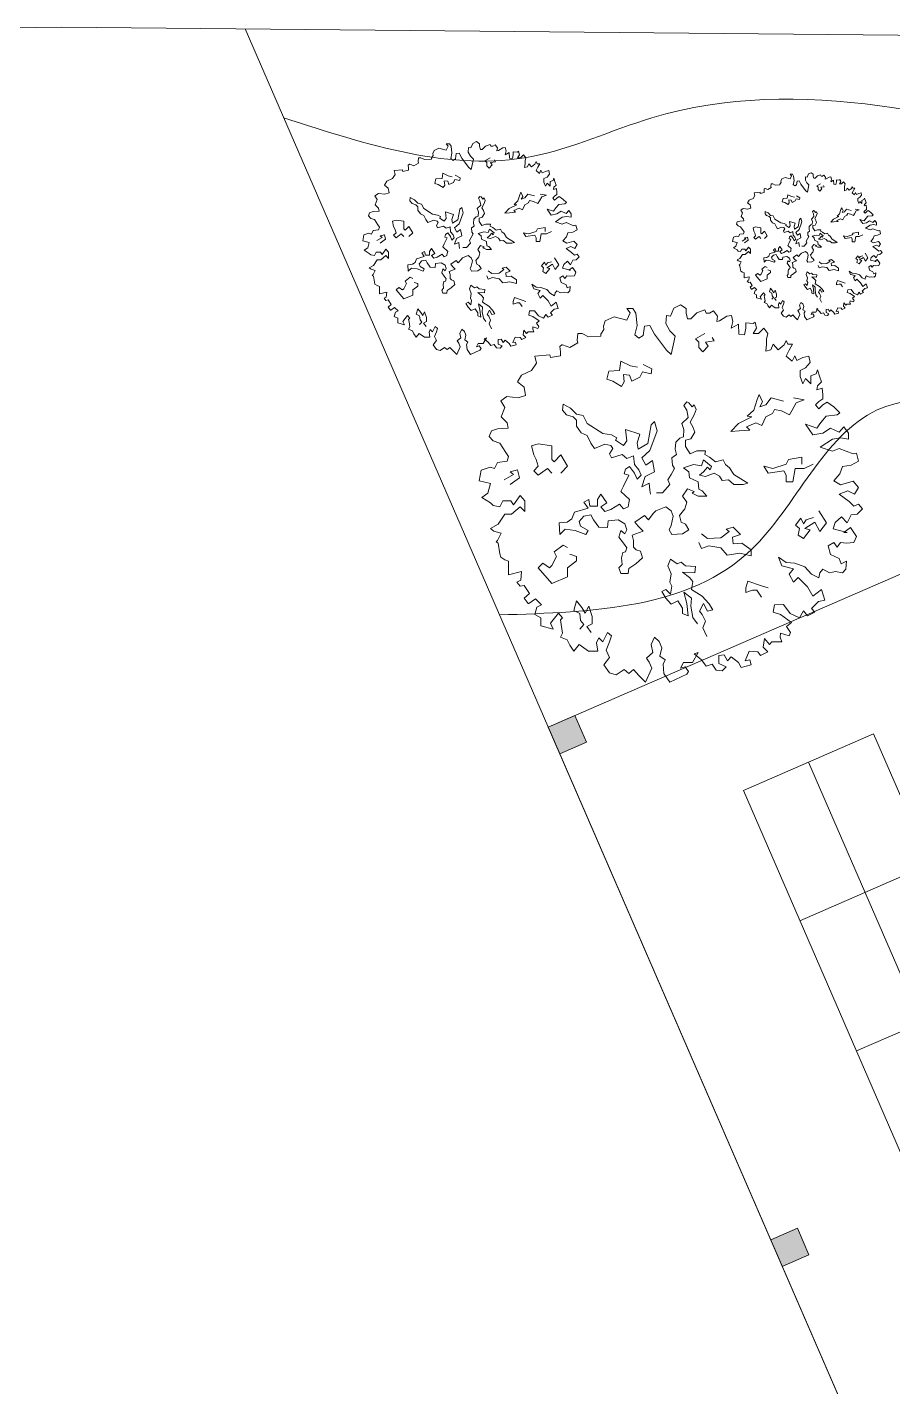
# Model space of a CAD drawing. Header units: metres. Extents: x -48 to 2360, y -1392 to 453.
# Drawn here: x 1244.17 to 1259.06, y -79.57 to -56.2 of the extents above; entities that cross this region are included whole.
import ezdxf

# ---------------------------------------------------------------- set-up
doc = ezdxf.new("R2010")
doc.units = ezdxf.units.M
doc.layers.add('TECHOS', color=220, linetype='Continuous', lineweight=18)
doc.layers.add('trazo', color=7, linetype='Continuous', lineweight=18)
doc.layers.add('Vegetación-h', color=7, linetype='Continuous', lineweight=5, true_color=0x5f7f00, transparency=0.5)

# ---------------------------------------------------------------- blocks, each defined once
blk = doc.blocks.new('arb29')
at = {"layer": 'Vegetación-h', "linetype": 'Continuous'}
for points in [[(1.833, -0.001), (1.929, -0.073), (1.976, -0.118), (2.022, -0.099), (2.061, -0.145), (2.008, -0.196), (1.95, -0.203), (1.91, -0.281), (1.857, -0.222), (1.793, -0.275), (1.774, -0.339), (1.91, -0.373), (1.878, -0.373), (1.942, -0.326), (2.001, -0.411), (1.976, -0.47), (1.905, -0.477), (1.846, -0.47), (1.812, -0.517), (1.78, -0.47), (1.727, -0.504), (1.748, -0.587), (1.833, -0.626), (1.852, -0.679), (1.905, -0.653), (1.897, -0.73), (1.865, -0.764), (1.799, -0.751), (1.74, -0.764), (1.676, -0.73), (1.644, -0.764), (1.636, -0.815), (1.565, -0.778), (1.5, -0.706), (1.402, -0.672), (1.317, -0.666), (1.245, -0.613), (1.277, -0.698), (1.389, -0.725), (1.349, -0.778), (1.389, -0.855), (1.434, -0.81), (1.525, -0.9), (1.578, -0.991), (1.663, -0.927), (1.695, -1.031), (1.631, -1.044), (1.565, -1.11), (1.597, -1.148), (1.525, -1.182), (1.487, -1.135), (1.447, -1.201), (1.357, -1.161), (1.291, -1.071), (1.206, -1.076), (1.192, -1.148), (1.264, -1.169), (1.37, -1.246), (1.323, -1.286), (1.362, -1.345), (1.349, -1.377), (1.264, -1.35), (1.259, -1.39), (1.277, -1.435), (1.232, -1.435), (1.179, -1.435), (1.155, -1.462), (1.109, -1.403), (1.096, -1.488), (1.141, -1.533), (1.07, -1.566), (1.043, -1.533), (0.958, -1.526), (0.919, -1.619), (0.966, -1.611), (0.977, -1.658), (0.881, -1.683), (0.854, -1.637), (0.783, -1.579), (0.75, -1.619), (0.716, -1.56), (0.665, -1.566), (0.665, -1.645), (0.737, -1.677), (0.698, -1.717), (0.639, -1.709), (0.599, -1.651), (0.541, -1.67), (0.495, -1.611), (0.424, -1.552), (0.463, -1.539), (0.41, -1.637), (0.32, -1.637), (0.293, -1.69), (0.339, -1.677), (0.371, -1.722), (0.352, -1.749), (0.189, -1.826), (0.131, -1.741), (0.123, -1.651), (0.144, -1.611), (0.091, -1.573), (0.11, -1.494), (0.085, -1.43), (0.038, -1.39), (0.006, -1.462), (0.025, -1.539), (-0.039, -1.592), (-0.013, -1.632), (0.014, -1.69), (-0.047, -1.826), (-0.111, -1.762), (-0.164, -1.704), (-0.209, -1.741), (-0.255, -1.704), (-0.332, -1.755), (-0.398, -1.736), (-0.451, -1.658), (-0.398, -1.586), (-0.43, -1.515), (-0.398, -1.435), (-0.379, -1.377), (-0.417, -1.345), (-0.462, -1.435), (-0.502, -1.396), (-0.523, -1.443), (-0.51, -1.526), (-0.6, -1.526), (-0.691, -1.462), (-0.744, -1.526), (-0.783, -1.467), (-0.808, -1.416), (-0.874, -1.39), (-0.855, -1.35), (-0.867, -1.265), (-0.874, -1.22), (-0.855, -1.201), (-0.893, -1.156), (-0.972, -1.254), (-0.946, -1.312), (-1.063, -1.278), (-1.063, -1.201), (-1.122, -1.169), (-1.103, -1.097), (-1.057, -1.076), (-1.116, -1.018), (-1.18, -1.063), (-1.188, -1.063), (-1.225, -1.012), (-1.174, -0.967), (-1.225, -0.887), (-1.265, -0.895), (-1.297, -0.855), (-1.259, -0.836), (-1.252, -0.751), (-1.377, -0.783), (-1.377, -0.719), (-1.377, -0.653), (-1.414, -0.64), (-1.454, -0.613), (-1.462, -0.581), (-1.48, -0.477), (-1.499, -0.464), (-1.486, -0.451), (-1.448, -0.379), (-1.52, -0.36), (-1.552, -0.334), (-1.48, -0.294), (-1.414, -0.196), (-1.35, -0.196), (-1.265, -0.124), (-1.22, -0.171), (-1.22, -0.065), (-1.265, -0.014), (-1.331, -0.105), (-1.356, -0.065), (-1.435, -0.065), (-1.462, -0.124), (-1.526, -0.112), (-1.552, -0.086), (-1.637, -0.033), (-1.579, 0.007), (-1.552, 0.103), (-1.664, 0.129), (-1.643, 0.233), (-1.558, 0.26), (-1.513, 0.247), (-1.486, 0.305), (-1.39, 0.318), (-1.377, 0.364), (-1.403, 0.403), (-1.462, 0.494), (-1.526, 0.515), (-1.565, 0.56), (-1.545, 0.613), (-1.486, 0.632), (-1.382, 0.638), (-1.39, 0.691), (-1.448, 0.749), (-1.414, 0.84), (-1.454, 0.906), (-1.395, 0.946), (-1.284, 0.933), (-1.212, 0.957), (-1.225, 1.037), (-1.292, 1.088), (-1.252, 1.154), (-1.154, 1.199), (-1.108, 1.271), (-1.122, 1.337), (-0.978, 1.35), (-0.972, 1.324), (-0.874, 1.343), (-0.874, 1.382), (-0.88, 1.433), (-0.861, 1.447), (-0.855, 1.447), (-0.783, 1.422), (-0.704, 1.467), (-0.712, 1.492), (-0.704, 1.558), (-0.664, 1.558), (-0.6, 1.526), (-0.483, 1.532), (-0.483, 1.552), (-0.451, 1.598), (-0.457, 1.63), (-0.438, 1.683), (-0.353, 1.721), (-0.228, 1.688), (-0.196, 1.76), (-0.228, 1.8), (-0.17, 1.8), (-0.143, 1.755), (-0.13, 1.636), (-0.151, 1.545), (-0.111, 1.513), (-0.071, 1.539), (-0.058, 1.63), (-0.007, 1.636), (0.038, 1.552), (0.157, 1.396), (0.203, 1.356), (0.24, 1.532), (0.189, 1.585), (0.15, 1.656), (0.157, 1.734), (0.195, 1.728)], [(0.195, 1.728), (0.227, 1.806), (0.293, 1.838), (0.346, 1.8), (0.346, 1.755), (0.359, 1.702), (0.392, 1.702), (0.45, 1.76), (0.528, 1.787), (0.541, 1.755), (0.573, 1.755), (0.613, 1.779), (0.652, 1.728), (0.645, 1.675), (0.671, 1.683), (0.743, 1.728), (0.788, 1.734), (0.801, 1.675), (0.783, 1.611), (0.854, 1.649), (0.86, 1.552), (0.913, 1.545), (0.926, 1.611), (0.926, 1.662), (0.998, 1.656), (1.017, 1.67), (1.03, 1.611), (0.998, 1.558), (1.049, 1.558), (1.102, 1.611), (1.141, 1.558), (1.128, 1.505), (1.128, 1.454), (1.121, 1.388), (1.168, 1.401), (1.192, 1.454), (1.24, 1.401), (1.298, 1.447), (1.317, 1.492), (1.336, 1.454), (1.381, 1.454), (1.349, 1.396), (1.317, 1.337), (1.376, 1.29), (1.402, 1.343), (1.421, 1.297), (1.48, 1.324), (1.538, 1.337), (1.551, 1.278), (1.506, 1.225), (1.453, 1.199), (1.453, 1.14), (1.48, 1.069), (1.506, 1.122), (1.559, 1.069), (1.559, 1.148), (1.61, 1.167), (1.623, 1.207), (1.644, 1.135), (1.663, 1.088), (1.623, 1.05), (1.617, 1.01), (1.668, 1.029), (1.676, 0.965), (1.676, 0.925), (1.636, 0.899), (1.604, 0.866), (1.636, 0.827), (1.676, 0.866), (1.716, 0.893), (1.78, 0.848), (1.838, 0.789), (1.812, 0.768), (1.708, 0.755), (1.655, 0.696), (1.617, 0.638), (1.506, 0.677), (1.578, 0.574), (1.676, 0.592), (1.748, 0.638), (1.833, 0.6), (1.878, 0.651), (1.923, 0.592), (1.923, 0.534), (1.846, 0.547), (1.767, 0.534), (1.65, 0.456), (1.767, 0.417), (1.833, 0.443), (1.969, 0.39), (2.001, 0.398), (2.022, 0.318), (1.95, 0.281), (1.865, 0.267), (1.838, 0.196), (1.78, 0.129), (1.846, 0.09), (1.969, 0.124), (2.022, 0.065), (1.982, -0.001), (1.918, 0.031), (1.833, -0.001)], [(0.528, 1.559), (0.437, 1.507), (0.469, 1.475), (0.469, 1.422), (0.508, 1.382), (0.561, 1.435), (0.535, 1.475), (0.619, 1.487), (0.6, 1.52)], [(-0.124, 1.233), (-0.195, 1.246), (-0.286, 1.291), (-0.3, 1.2), (-0.404, 1.194), (-0.424, 1.115), (-0.365, 1.096), (-0.281, 1.044), (-0.254, 1.089), (-0.261, 1.161), (-0.202, 1.155), (-0.182, 1.096), (-0.104, 1.135), (-0.078, 1.187), (0.007, 1.167), (0.013, 1.214), (-0.072, 1.259)], [(1.291, 0.901), (1.174, 0.933), (1.122, 0.867), (1.063, 0.848), (1.089, 0.894), (1.057, 0.965), (1.037, 0.919), (1.004, 0.815), (0.939, 0.756), (0.985, 0.75), (0.855, 0.685), (0.782, 0.606), (0.861, 0.613), (0.966, 0.62), (0.932, 0.652), (1.024, 0.692), (1.082, 0.665), (1.122, 0.75), (1.187, 0.783), (1.206, 0.822), (1.272, 0.808), (1.35, 0.769), (1.376, 0.815), (1.415, 0.887), (1.494, 0.913), (1.39, 0.933)], [(0.059, 0.013), (0.118, 0.013), (0.189, 0.091), (0.17, 0.137), (0.202, 0.189), (0.235, 0.248), (0.215, 0.28), (0.209, 0.352), (0.254, 0.384), (0.241, 0.436), (0.248, 0.502), (0.287, 0.541), (0.32, 0.554), (0.326, 0.626), (0.306, 0.685), (0.365, 0.744), (0.352, 0.815), (0.326, 0.861), (0.352, 0.894), (0.372, 0.887), (0.404, 0.848), (0.424, 0.867), (0.444, 0.822), (0.424, 0.769), (0.385, 0.697), (0.411, 0.652), (0.431, 0.6), (0.392, 0.535), (0.34, 0.522), (0.34, 0.463), (0.385, 0.391), (0.451, 0.418), (0.535, 0.418), (0.528, 0.384), (0.574, 0.359), (0.633, 0.313), (0.705, 0.332), (0.73, 0.286), (0.769, 0.254), (0.809, 0.189), (0.946, 0.104), (0.9, 0.091), (0.809, 0.091), (0.757, 0.137), (0.698, 0.13), (0.672, 0.175), (0.619, 0.202), (0.535, 0.17), (0.476, 0.182), (0.515, 0.215), (0.555, 0.261), (0.58, 0.234), (0.594, 0.268), (0.515, 0.332), (0.496, 0.274), (0.417, 0.286), (0.32, 0.254), (0.372, 0.215), (0.378, 0.157), (0.463, 0.118), (0.469, 0.046), (0.503, 0.032), (0.548, -0.02), (0.463, -0.02), (0.404, 0.007), (0.424, 0.026), (0.359, 0.052), (0.313, -0.02), (0.352, -0.079), (0.333, -0.144), (0.281, -0.209), (0.3, -0.274), (0.34, -0.294), (0.372, -0.346), (0.313, -0.385), (0.209, -0.392), (0.183, -0.346), (0.202, -0.306), (0.222, -0.215), (0.202, -0.163), (0.15, -0.124), (0.052, -0.163), (0.027, -0.19), (-0.02, -0.249), (-0.059, -0.209), (-0.15, -0.274), (-0.118, -0.313), (-0.072, -0.359), (-0.176, -0.399), (-0.163, -0.451), (-0.163, -0.515), (-0.137, -0.542), (-0.098, -0.555), (-0.078, -0.62), (-0.143, -0.678), (-0.209, -0.724), (-0.215, -0.771), (-0.286, -0.771), (-0.306, -0.718), (-0.274, -0.685), (-0.281, -0.62), (-0.267, -0.567), (-0.241, -0.562), (-0.229, -0.522), (-0.261, -0.476), (-0.306, -0.418), (-0.286, -0.353), (-0.248, -0.385), (-0.229, -0.346), (-0.248, -0.288), (-0.313, -0.249), (-0.411, -0.261), (-0.417, -0.326), (-0.502, -0.32), (-0.554, -0.249), (-0.58, -0.202), (-0.646, -0.215), (-0.691, -0.268), (-0.678, -0.313), (-0.606, -0.353), (-0.626, -0.392), (-0.73, -0.353), (-0.828, -0.34), (-0.88, -0.392), (-0.887, -0.281), (-0.808, -0.274), (-0.763, -0.242), (-0.737, -0.177), (-0.606, -0.138), (-0.646, -0.079), (-0.599, -0.052), (-0.587, -0.118), (-0.515, -0.118), (-0.515, -0.052), (-0.483, 0), (-0.424, -0.085), (-0.483, -0.124), (-0.443, -0.17), (-0.385, -0.15), (-0.3, -0.098), (-0.261, -0.144), (-0.215, -0.124), (-0.209, -0.085), (-0.202, -0.052), (-0.286, 0.026), (-0.261, 0.078), (-0.209, 0.182), (-0.254, 0.195), (-0.241, 0.241), (-0.202, 0.268), (-0.156, 0.202), (-0.13, 0.143), (-0.091, 0.182), (-0.111, 0.234), (-0.156, 0.286), (-0.163, 0.372), (-0.229, 0.345), (-0.274, 0.384), (-0.378, 0.352), (-0.397, 0.391), (-0.365, 0.443), (-0.385, 0.47), (-0.443, 0.483), (-0.542, 0.443), (-0.58, 0.495), (-0.613, 0.567), (-0.672, 0.593), (-0.717, 0.658), (-0.717, 0.717), (-0.75, 0.75), (-0.815, 0.769), (-0.855, 0.815), (-0.848, 0.874), (-0.776, 0.835), (-0.717, 0.776), (-0.652, 0.763), (-0.613, 0.685), (-0.463, 0.587), (-0.378, 0.574), (-0.326, 0.547), (-0.339, 0.522), (-0.261, 0.47), (-0.229, 0.515), (-0.241, 0.626), (-0.104, 0.581), (-0.13, 0.495), (-0.118, 0.436), (-0.026, 0.489), (0.007, 0.672), (0.039, 0.704), (0.065, 0.613), (-0.007, 0.424), (-0.084, 0.352), (-0.046, 0.28), (0.02, 0.326), (0.039, 0.215), (-0.052, 0.17), (-0.084, 0.071), (-0.013, 0.104), (-0.007, 0.039), (0, 0)], [(-0.87, 0.204), (-0.804, 0.27), (-0.87, 0.379), (-0.935, 0.314), (-0.956, 0.336), (-0.956, 0.467), (-1.089, 0.488), (-1.154, 0.467), (-1.132, 0.379), (-1.11, 0.336), (-1.089, 0.27), (-1.132, 0.226), (-1.089, 0.183), (-1.001, 0.248), (-0.956, 0.204)], [(1.472, 0.291), (1.472, 0.357), (1.341, 0.336), (1.319, 0.291), (1.188, 0.248), (1.1, 0.27), (1.144, 0.204), (1.297, 0.226), (1.319, 0.183), (1.319, 0.117), (1.384, 0.117), (1.407, 0.248), (1.494, 0.248), (1.582, 0.291)], [(-1.422, 0.137), (-1.331, 0.189), (-1.363, 0.215), (-1.291, 0.234), (-1.272, 0.157), (-1.363, 0.091)], [(1.585, -0.229), (1.513, -0.249), (1.487, -0.288), (1.461, -0.235), (1.408, -0.301), (1.447, -0.333), (1.435, -0.399), (1.487, -0.431), (1.553, -0.346), (1.501, -0.333), (1.598, -0.274), (1.644, -0.365), (1.709, -0.281), (1.637, -0.163)], [(0.496, -0.385), (0.555, -0.431), (0.685, -0.424), (0.764, -0.365), (0.737, -0.34), (0.802, -0.32), (0.874, -0.392), (0.796, -0.418), (0.802, -0.483), (0.887, -0.476), (0.978, -0.542), (0.978, -0.601), (0.868, -0.574), (0.744, -0.594), (0.685, -0.522), (0.567, -0.503), (0.496, -0.529), (0.469, -0.47)], [(-0.804, -0.519), (-0.848, -0.496), (-0.935, -0.562), (-0.913, -0.605), (-0.956, -0.693), (-0.979, -0.715), (-1.044, -0.671), (-1.089, -0.715), (-0.956, -0.869), (-0.804, -0.803), (-0.804, -0.715), (-0.717, -0.65), (-0.717, -0.605), (-0.782, -0.584)], [(0.548, -1.384), (0.508, -1.298), (0.535, -1.234), (0.503, -1.168), (0.476, -1.136), (0.515, -1.064), (0.555, -1.136), (0.607, -1.123), (0.567, -1.064), (0.503, -0.992), (0.398, -0.927), (0.411, -0.848), (0.378, -0.809), (0.313, -0.757), (0.431, -0.764), (0.437, -0.705), (0.34, -0.698), (0.3, -0.66), (0.261, -0.678), (0.195, -0.633), (0.17, -0.698), (0.202, -0.776), (0.189, -0.855), (0.209, -0.894), (0.195, -0.973), (0.15, -0.927), (0.111, -0.946), (0.15, -1.012), (0.202, -1.07), (0.267, -1.037), (0.313, -1.109), (0.313, -1.161), (0.365, -1.181), (0.352, -1.064), (0.326, -0.953), (0.398, -1.012), (0.392, -1.089), (0.411, -1.2), (0.456, -1.259)], [(1.144, -0.912), (1.078, -0.89), (0.947, -0.846), (0.926, -0.912), (0.926, -0.956), (0.991, -0.934), (1.034, -0.934), (1.078, -1)], [(-0.685, -1.311), (-0.646, -1.266), (-0.678, -1.227), (-0.685, -1.161), (-0.744, -1.129), (-0.717, -1.037), (-0.665, -1.103), (-0.633, -1.155), (-0.599, -1.089), (-0.567, -1.188), (-0.567, -1.259), (-0.619, -1.286), (-0.574, -1.345)]]:
    blk.add_lwpolyline(points, dxfattribs=at)

msp = doc.modelspace()

# ---------------------------------------------------------------- hatches: boundary and pattern name
at = {"layer": 'trazo', "ltscale": 7, "transparency": 33554687}
h = msp.add_hatch(color=256, dxfattribs=at)
h.dxf.hatch_style = 1
h.paths.add_polyline_path([(1269.963, -60.921), (1269.505, -61.12), (1269.704, -61.579), (1270.162, -61.38)])
h.paths.add_polyline_path([(1273.789, -69.734), (1273.331, -69.933), (1273.53, -70.392), (1273.989, -70.193)])
h.paths.add_polyline_path([(1285.607, -75.072, 1), (1286.607, -75.072, 1)])
h.paths.add_polyline_path([(1277.593, -78.496), (1277.135, -78.695), (1277.334, -79.154), (1277.793, -78.955)])
h.paths.add_polyline_path([(1261.224, -85.603), (1260.765, -85.802), (1260.964, -86.261), (1261.423, -86.062)])
h.paths.add_polyline_path([(1257.42, -76.841), (1256.961, -77.04), (1257.16, -77.499), (1257.619, -77.3)])
h.paths.add_polyline_path([(1253.594, -68.028), (1253.135, -68.227), (1253.334, -68.686), (1253.793, -68.487)])
h.paths.add_polyline_path([(1308.096, -59.837), (1307.596, -59.837), (1307.596, -60.337), (1308.096, -60.337)])
h.paths.add_polyline_path([(1308.096, -65.02), (1307.596, -65.02), (1307.596, -65.52), (1308.096, -65.52)])
h.paths.add_polyline_path([(1321.93, -65.17), (1321.43, -65.17), (1321.43, -65.52), (1321.93, -65.52)])
h.paths.add_polyline_path([(1321.93, -65.02), (1321.43, -65.02), (1321.43, -65.17), (1321.93, -65.17)])
h.paths.add_polyline_path([(1321.93, -59.837), (1321.43, -59.837), (1321.43, -60.337), (1321.93, -60.337)])
h.paths.add_polyline_path([(1329.096, -60.02), (1328.596, -60.02), (1328.596, -60.337), (1329.096, -60.337)])
h.paths.add_polyline_path([(1329.096, -59.837), (1328.596, -59.837), (1328.596, -60.02), (1329.096, -60.02)])
h.paths.add_polyline_path([(1331.096, -59.837), (1330.596, -59.837), (1330.596, -60.02), (1331.096, -60.02)])
h.paths.add_polyline_path([(1331.096, -60.02), (1330.596, -60.02), (1330.596, -60.337), (1331.096, -60.337)])
h.paths.add_polyline_path([(1329.096, -65.02), (1328.596, -65.02), (1328.596, -65.52), (1329.096, -65.52)])
h.paths.add_polyline_path([(1342.596, -59.837), (1342.096, -59.837), (1342.096, -60.019), (1342.596, -60.016)])
h.paths.add_polyline_path([(1342.596, -60.02), (1342.096, -60.02), (1342.096, -60.33), (1342.596, -60.33)])
h.paths.add_polyline_path([(1345.596, -59.837), (1345.096, -59.837), (1345.096, -60.02), (1345.596, -60.02)])
h.paths.add_polyline_path([(1345.596, -60.02), (1345.096, -60.02), (1345.096, -60.337), (1345.596, -60.337)])
h.paths.add_polyline_path([(1357.088, -59.907), (1356.588, -59.907), (1356.588, -60.407), (1357.088, -60.407)])
h.paths.add_polyline_path([(1357.088, -75.91), (1356.588, -75.91), (1356.588, -76.41), (1357.088, -76.41)])
h.paths.add_polyline_path([(1345.596, -75.879), (1345.096, -75.879), (1345.096, -76.379), (1345.596, -76.379)])
h.paths.add_polyline_path([(1342.596, -75.873), (1342.096, -75.873), (1342.096, -76.373), (1342.596, -76.373)])
h.paths.add_polyline_path([(1331.096, -75.839), (1330.596, -75.839), (1330.596, -76.339), (1331.096, -76.339)])
h.paths.add_polyline_path([(1328.596, -75.856), (1328.096, -75.856), (1328.096, -76.356), (1328.596, -76.356)])
h.paths.add_polyline_path([(1328.596, -80.912), (1328.096, -80.912), (1328.096, -81.412), (1328.596, -81.412)])
h.paths.add_polyline_path([(1328.596, -85.962), (1328.096, -85.962), (1328.096, -86.462), (1328.596, -86.462)])
h.paths.add_polyline_path([(1328.596, -91.75), (1328.096, -91.75), (1328.096, -92.25), (1328.596, -92.25)])
h.paths.add_polyline_path([(1328.596, -97.412), (1328.096, -97.412), (1328.096, -97.912), (1328.596, -97.912)])
h.paths.add_polyline_path([(1331.096, -97.973), (1330.596, -97.973), (1330.596, -98.473), (1331.096, -98.473)])
h.paths.add_polyline_path([(1308.096, -97.412), (1307.596, -97.412), (1307.596, -97.912), (1308.096, -97.912)])
h.paths.add_polyline_path([(1308.096, -91.75), (1307.596, -91.75), (1307.596, -92.102), (1307.596, -92.25), (1308.096, -92.25)])
h.paths.add_polyline_path([(1308.096, -85.962), (1307.596, -85.962), (1307.596, -86.462), (1308.096, -86.462)])
h.paths.add_polyline_path([(1308.096, -80.912), (1307.596, -80.912), (1307.596, -81.412), (1308.096, -81.412)])
h.paths.add_polyline_path([(1308.096, -75.856), (1307.596, -75.856), (1307.596, -76.356), (1308.096, -76.356)])
h.paths.add_polyline_path([(1342.596, -98.007), (1342.096, -98.007), (1342.096, -98.507), (1342.596, -98.507)])
h.paths.add_polyline_path([(1345.596, -98.013), (1345.096, -98.013), (1345.096, -98.513), (1345.596, -98.513)])
h.paths.add_polyline_path([(1357.088, -98.044), (1356.588, -98.044), (1356.588, -98.544), (1357.088, -98.544)])
h.paths.add_polyline_path([(1266.36, -97.433), (1265.901, -97.632), (1266.1, -98.091), (1266.559, -97.891)])

# ---------------------------------------------------------------- linework, layer by layer
at = {"layer": 'TECHOS', "ltscale": 7, "transparency": 33554687}
msp.add_lwpolyline([(1269.963, -60.921), (1253.135, -68.227), (1266.1, -98.091), (1266.559, -97.891), (1286.107, -75.072), (1279.572, -60.02), (1273.234, -62.772), (1272.43, -60.921)], close=True, dxfattribs=at)
at = {"layer": 'trazo', "transparency": 33554585}
for p, q in [((1258.731, -68.346), (1256.493, -69.318)), ((1258.731, -68.346), (1263.589, -79.537)), ((1257.612, -68.832), (1262.47, -80.023)), ((1259.702, -70.584), (1257.464, -71.556)), ((1260.674, -72.823), (1258.436, -73.794))]:
    msp.add_line(p, q, dxfattribs=at)
at = {"layer": 'trazo', "transparency": 33554559}
for points in [[(1370.136, -99.641), (1369.994, -98.112), (1362.231, -56.4), (1302.906, -56.749), (1244.762, -56.195), (1212.05, -56.623), (1194.493, -57.433), (1164.682, -56.962), (1142.619, -57.58), (1099.647, -58.105), (1075.319, -59.093)], [(1266.197, -98.314), (1247.925, -56.225)]]:
    msp.add_lwpolyline(points, dxfattribs=at)
at = {"layer": 'trazo', "transparency": 33554687}
for points in [[(1253.334, -68.686), (1253.793, -68.487), (1253.594, -68.028), (1253.135, -68.227)], [(1257.16, -77.499), (1257.619, -77.3), (1257.42, -76.841), (1256.961, -77.04)]]:
    msp.add_lwpolyline(points, dxfattribs=at)
at = {"layer": 'trazo', "transparency": 33554585}
msp.add_lwpolyline([(1263.589, -79.537), (1261.351, -80.509), (1256.493, -69.318)], dxfattribs=at)
for points in [[(1248.588, -57.754), (1252.854, -58.419), (1254.919, -57.754), (1262.806, -58.45), (1265.599, -59.084), (1272.669, -58.447), (1288.786, -58.935), (1298.014, -58.935), (1307.596, -59.837)], [(1252.298, -66.299), (1256.625, -65.18), (1258.793, -62.776), (1261.458, -62.344), (1263.492, -60.02)]]:
    msp.add_spline(points, degree=3, dxfattribs=at)

# ---------------------------------------------------------------- block references
at = {"layer": 'trazo', "transparency": 33554687}
msp.add_blockref('arb29', (1251.609, -59.998), dxfattribs=at)
for p, xscale, yscale, zscale in [((1257.454, -59.966), 0.6905351496629697, 0.6905351496629697, 0.6905351496629697), ((1254.893, -64.221), 1.770870424509718, 1.770870424509718, 1.770870424509718)]:
    msp.add_blockref('arb29', p, dxfattribs=dict(at, xscale=xscale, yscale=yscale, zscale=zscale))

doc.saveas('drawing.dxf')
